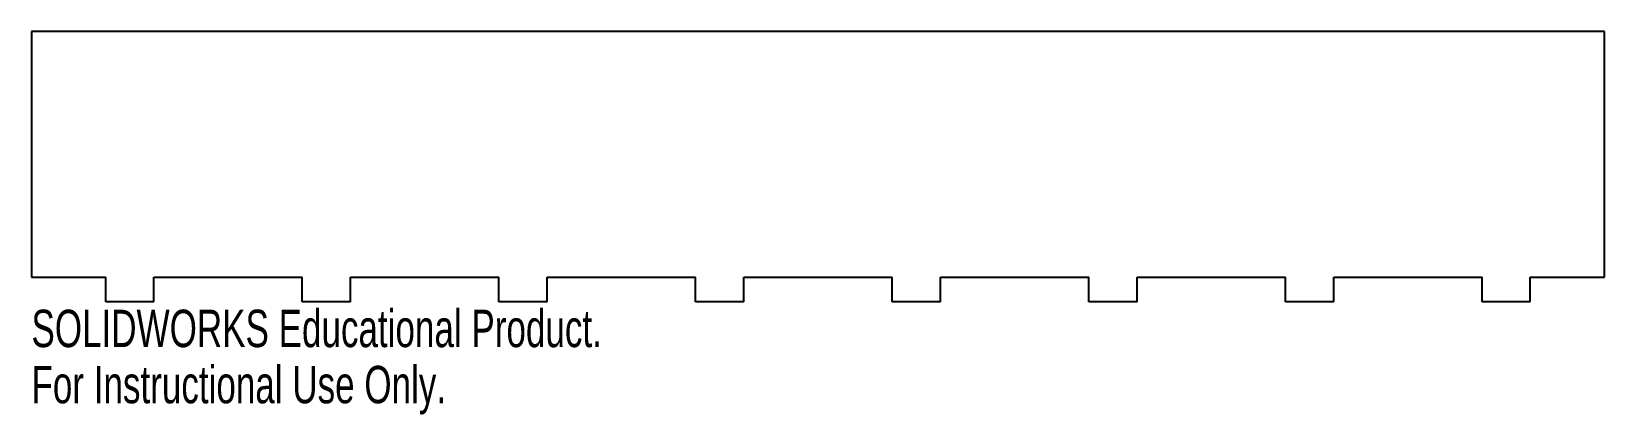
# Model space of a CAD drawing. Header units: inches. Extents: x -4 to 4, y -1.32 to 0.62.
import ezdxf

# ---------------------------------------------------------------- set-up
doc = ezdxf.new("R2010")
doc.units = ezdxf.units.IN
doc.header["$MEASUREMENT"] = 0
doc.styles.add('SLDTEXTSTYLE0', font='TXT', dxfattribs={"width": 0.7})

msp = doc.modelspace()

# ---------------------------------------------------------------- linework, layer by layer
at = {"color": 7, "linetype": 'Continuous', "lineweight": 25}
for p, q in [((4, 0.625), (-4, 0.625)), ((-4, 0.625), (-4, -0.625)), ((4, -0.625), (4, 0.625)), ((-4, -0.625), (-3.6225, -0.625)), ((-3.6225, -0.75), (-3.6225, -0.625)), ((-3.3775, -0.75), (-3.3775, -0.625)), ((-3.3775, -0.625), (-2.6225, -0.625)), ((-2.6225, -0.75), (-2.6225, -0.625)), ((-2.3775, -0.75), (-2.3775, -0.625)), ((-2.3775, -0.625), (-1.6225, -0.625)), ((-1.6225, -0.75), (-1.6225, -0.625)), ((-1.3775, -0.75), (-1.3775, -0.625)), ((-1.3775, -0.625), (-0.6225, -0.625)), ((-0.6225, -0.75), (-0.6225, -0.625)), ((-0.3775, -0.75), (-0.3775, -0.625)), ((-0.3775, -0.625), (0.3775, -0.625)), ((0.3775, -0.75), (0.3775, -0.625)), ((0.6225, -0.75), (0.6225, -0.625)), ((0.6225, -0.625), (1.3775, -0.625)), ((1.3775, -0.75), (1.3775, -0.625)), ((1.6225, -0.75), (1.6225, -0.625)), ((1.6225, -0.625), (2.3775, -0.625)), ((2.3775, -0.75), (2.3775, -0.625)), ((2.6225, -0.75), (2.6225, -0.625)), ((2.6225, -0.625), (3.3775, -0.625)), ((3.3775, -0.75), (3.3775, -0.625)), ((3.6225, -0.75), (3.6225, -0.625)), ((3.6225, -0.625), (4, -0.625)), ((-3.3775, -0.75), (-3.6225, -0.75)), ((-2.3775, -0.75), (-2.6225, -0.75)), ((-1.3775, -0.75), (-1.6225, -0.75)), ((-0.3775, -0.75), (-0.6225, -0.75)), ((0.6225, -0.75), (0.3775, -0.75)), ((1.6225, -0.75), (1.3775, -0.75)), ((2.6225, -0.75), (2.3775, -0.75)), ((3.6225, -0.75), (3.3775, -0.75))]:
    msp.add_line(p, q, dxfattribs=at)

# ---------------------------------------------------------------- texts
at = {"color": 7, "linetype": 'Continuous', "char_height": 0.1903, "attachment_point": 1, "style": 'SLDTEXTSTYLE0'}
for s, insert in [('SOLIDWORKS Educational Product.', (-4, -0.7901)), ('For Instructional Use Only.', (-4, -1.0756))]:
    msp.add_mtext(s, dxfattribs=dict(at, insert=insert))

doc.saveas('drawing.dxf')
